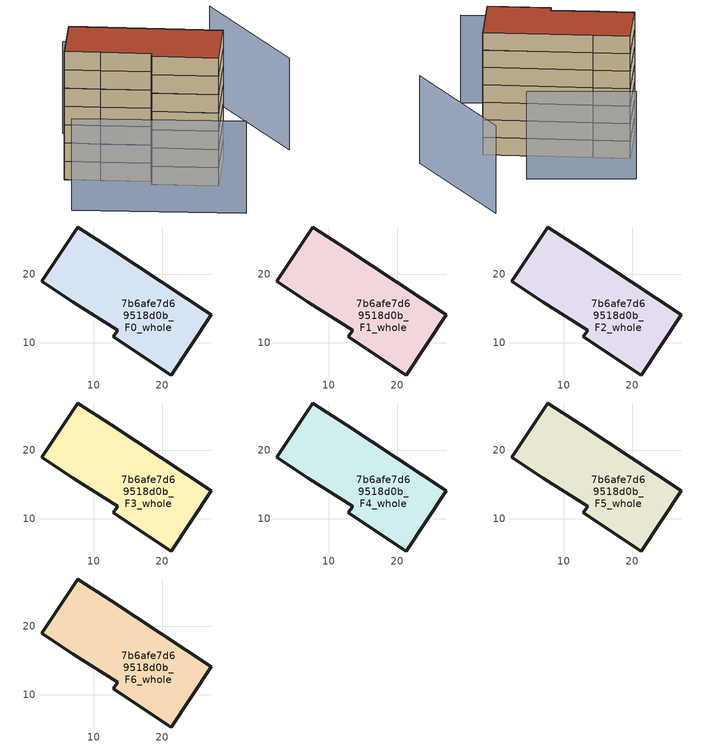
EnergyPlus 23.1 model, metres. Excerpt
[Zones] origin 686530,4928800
7b6afe7d69518d0b_F0_whole
 floor ground (EU_floor_Construction): 21.34,5.33 27.15,14.12 12.57,23.72 7.69,26.91 2.43,19.01 7.01,15.96 13.47,11.82 12.88,10.91 z0
 wall outside (EU_wall_Construction): 7.69,26.91 12.57,23.72 27.15,14.12 21.34,5.33 12.88,10.91 13.47,11.82 7.01,15.96 2.43,19.01 7.69,26.91 z0:3
7b6afe7d69518d0b_F1_whole
 floor to 7b6afe7d69518d0b_F0_whole (EU_floor_Construction): 21.34,5.33 27.15,14.12 12.57,23.72 7.69,26.91 2.42,19.01 7,15.96 13.47,11.82 12.88,10.91 z3
 wall outside (EU_wall_Construction): 7.69,26.91 12.57,23.72 27.15,14.12 21.34,5.33 12.88,10.91 13.47,11.82 7.01,15.96 2.43,19.01 7.69,26.91 z3:6
7b6afe7d69518d0b_F2_whole
 floor to 7b6afe7d69518d0b_F1_whole (EU_floor_Construction): 21.34,5.33 27.15,14.12 12.57,23.72 7.69,26.91 2.42,19.01 7,15.96 13.47,11.82 12.88,10.91 z6
 wall outside (EU_wall_Construction): 7.69,26.91 12.57,23.72 27.15,14.12 21.34,5.33 12.88,10.91 13.47,11.82 7.01,15.96 2.43,19.01 7.69,26.91 z6:9
7b6afe7d69518d0b_F3_whole
 floor to 7b6afe7d69518d0b_F2_whole (EU_floor_Construction): 21.34,5.33 27.15,14.12 12.57,23.72 7.69,26.91 2.42,19.01 7,15.96 13.47,11.82 12.88,10.91 z9
 wall outside (EU_wall_Construction): 7.69,26.91 12.57,23.72 27.15,14.12 21.34,5.33 12.88,10.91 13.47,11.82 7.01,15.96 2.43,19.01 7.69,26.91 z9:12
7b6afe7d69518d0b_F4_whole
 floor to 7b6afe7d69518d0b_F3_whole (EU_floor_Construction): 21.34,5.33 27.15,14.12 12.57,23.72 7.69,26.91 2.42,19.01 7,15.96 13.47,11.82 12.88,10.91 z12
 wall outside (EU_wall_Construction): 7.69,26.91 12.57,23.72 27.15,14.12 21.34,5.33 12.88,10.91 13.47,11.82 7.01,15.96 2.43,19.01 7.69,26.91 z12:15
7b6afe7d69518d0b_F5_whole
 floor to 7b6afe7d69518d0b_F4_whole (EU_floor_Construction): 21.34,5.33 27.15,14.12 12.57,23.72 7.69,26.91 2.42,19.01 7,15.96 13.47,11.82 12.88,10.91 z15
 wall outside (EU_wall_Construction): 7.69,26.91 12.57,23.72 27.15,14.12 21.34,5.33 12.88,10.91 13.47,11.82 7.01,15.96 2.43,19.01 7.69,26.91 z15:18
7b6afe7d69518d0b_F6_whole
 floor to 7b6afe7d69518d0b_F5_whole (EU_floor_Construction): 21.34,5.33 27.15,14.12 12.57,23.72 7.69,26.91 2.42,19.01 7,15.96 13.47,11.82 12.88,10.91 z18
 wall outside (EU_wall_Construction): 7.69,26.91 12.57,23.72 27.15,14.12 21.34,5.33 12.88,10.91 13.47,11.82 7.01,15.96 2.43,19.01 7.69,26.91 z18:21
 roof outside (EU_roof_Construction): 27.15,14.12 21.34,5.33 12.88,10.91 13.47,11.82 7.01,15.96 2.43,19.01 7.69,26.91 12.57,23.72 z21
shading: -2.34,8.46 19.95,-5.51 / 37.38,12.01 36.78,35.12 / 25.87,25.89 10.82,34.3 z0:15
[Building]
EU S2 Campaign: North Axis=0; Terrain=City; Solar Distribution=FullExterior
[Site:Location]
Bologna: Latitude=44.5; Longitude=11.25; Time Zone=1; Elevation=37
[SizingPeriod:WeatherFileDays]
AnnualSizingPeriod: Begin Month=1; Begin Day of Month=1; End Month=12; End Day of Month=31; Day of Week for Start Day=Monday; Use Weather File Daylight Saving Period=No; Use Weather File Rain and Snow Indicators=No
[MATERIAL]
EU_InternalMass_Material: Roughness=MediumRough; Thickness=0.1; Conductivity=1; Density=1800; Specific Heat=900; Thermal Absorptance=0.9; Solar Absorptance=0.7; Visible Absorptance=0.7
[MATERIAL:NOMASS] Roughness=MediumRough; Thermal Absorptance=0.9; Solar Absorptance=0.7; Visible Absorptance=0.7
Name | Thermal Resistance
EU_wall_NoMass | 0.905828
EU_roof_NoMass | 0.37593
EU_floor_NoMass | 0.67114
[CONSTRUCTION]
EU_wall_Construction: EU_wall_NoMass
EU_roof_Construction: EU_roof_NoMass
EU_floor_Construction: EU_floor_NoMass
EU_InternalMass_Construction: EU_InternalMass_Material
[ZONE] Type=1; Multiplier=1; Ceiling Height=autocalculate; Volume=695.969; Floor Area=autocalculate; Part of Total Floor Area=Yes
7b6afe7d69518d0b_F0_whole; 7b6afe7d69518d0b_F1_whole; 7b6afe7d69518d0b_F2_whole; 7b6afe7d69518d0b_F3_whole; 7b6afe7d69518d0b_F4_whole; 7b6afe7d69518d0b_F5_whole; 7b6afe7d69518d0b_F6_whole
[INTERNALMASS] Construction=EU_InternalMass_Construction; Surface Area=231.989
Name | Zone or ZoneList
7b6afe7d69518d0b_F0_whole_EU_InternalMass | 7b6afe7d69518d0b_F0_whole
7b6afe7d69518d0b_F1_whole_EU_InternalMass | 7b6afe7d69518d0b_F1_whole
7b6afe7d69518d0b_F2_whole_EU_InternalMass | 7b6afe7d69518d0b_F2_whole
7b6afe7d69518d0b_F3_whole_EU_InternalMass | 7b6afe7d69518d0b_F3_whole
7b6afe7d69518d0b_F4_whole_EU_InternalMass | 7b6afe7d69518d0b_F4_whole
7b6afe7d69518d0b_F5_whole_EU_InternalMass | 7b6afe7d69518d0b_F5_whole
7b6afe7d69518d0b_F6_whole_EU_InternalMass | 7b6afe7d69518d0b_F6_whole
[OTHEREQUIPMENT] Fuel Type=Electricity; Design Level Calculation Method=Watts/Area; Power per Zone Floor Area=1; Fraction Latent=0; Fraction Radiant=0; Fraction Lost=0; Carbon Dioxide Generation Rate=0; EndUse Subcategory=EU_Step8_InternalGains
Name | Zone or ZoneList or Space or SpaceList | Schedule
EU_Step8_InternalGain_7b6afe7d69518d0b_F0_whole_f000 | 7b6afe7d69518d0b_F0_whole | EU_Step8_GainSchedule_7b6afe7d69518d0b_F0_whole_f000
EU_Step8_InternalGain_7b6afe7d69518d0b_F1_whole_f000 | 7b6afe7d69518d0b_F1_whole | EU_Step8_GainSchedule_7b6afe7d69518d0b_F1_whole_f000
EU_Step8_InternalGain_7b6afe7d69518d0b_F2_whole_f000 | 7b6afe7d69518d0b_F2_whole | EU_Step8_GainSchedule_7b6afe7d69518d0b_F2_whole_f000
EU_Step8_InternalGain_7b6afe7d69518d0b_F3_whole_f000 | 7b6afe7d69518d0b_F3_whole | EU_Step8_GainSchedule_7b6afe7d69518d0b_F3_whole_f000
EU_Step8_InternalGain_7b6afe7d69518d0b_F4_whole_f000 | 7b6afe7d69518d0b_F4_whole | EU_Step8_GainSchedule_7b6afe7d69518d0b_F4_whole_f000
EU_Step8_InternalGain_7b6afe7d69518d0b_F5_whole_f000 | 7b6afe7d69518d0b_F5_whole | EU_Step8_GainSchedule_7b6afe7d69518d0b_F5_whole_f000
EU_Step8_InternalGain_7b6afe7d69518d0b_F6_whole_f000 | 7b6afe7d69518d0b_F6_whole | EU_Step8_GainSchedule_7b6afe7d69518d0b_F6_whole_f000
[ZONEVENTILATION:DESIGNFLOWRATE] Schedule=EU_AlwaysOn; Design Flow Rate Calculation Method=AirChanges/Hour; Air Changes per Hour=0.73129; Ventilation Type=Natural; Fan Pressure Rise=0; Fan Total Efficiency=1; Constant Term Coefficient=1; Temperature Term Coefficient=0; Velocity Term Coefficient=0; Velocity Squared Term Coefficient=0; Minimum Indoor Temperature=-100; Maximum Indoor Temperature=100; Delta Temperature=-100; Minimum Outdoor Temperature=-100; Maximum Outdoor Temperature=100; Maximum Wind Speed=40
Name | Zone or ZoneList or Space or SpaceList
EU_ConstantAir_7b6afe7d69518d0b_F0_whole | 7b6afe7d69518d0b_F0_whole
EU_ConstantAir_7b6afe7d69518d0b_F1_whole | 7b6afe7d69518d0b_F1_whole
EU_ConstantAir_7b6afe7d69518d0b_F2_whole | 7b6afe7d69518d0b_F2_whole
EU_ConstantAir_7b6afe7d69518d0b_F3_whole | 7b6afe7d69518d0b_F3_whole
EU_ConstantAir_7b6afe7d69518d0b_F4_whole | 7b6afe7d69518d0b_F4_whole
EU_ConstantAir_7b6afe7d69518d0b_F5_whole | 7b6afe7d69518d0b_F5_whole
EU_ConstantAir_7b6afe7d69518d0b_F6_whole | 7b6afe7d69518d0b_F6_whole
[HVACTEMPLATE:THERMOSTAT] Constant Heating Setpoint=20; Constant Cooling Setpoint=50
EU_HeatOnly_7b6afe7d69518d0b_F0_whole; EU_HeatOnly_7b6afe7d69518d0b_F1_whole; EU_HeatOnly_7b6afe7d69518d0b_F2_whole; EU_HeatOnly_7b6afe7d69518d0b_F3_whole; EU_HeatOnly_7b6afe7d69518d0b_F4_whole; EU_HeatOnly_7b6afe7d69518d0b_F5_whole; EU_HeatOnly_7b6afe7d69518d0b_F6_whole
[HVACTEMPLATE:ZONE:IDEALLOADSAIRSYSTEM] System Availability Schedule=EU_AlwaysOn; Maximum Heating Supply Air Temperature=50; Minimum Cooling Supply Air Temperature=13; Maximum Heating Supply Air Humidity Ratio=0.0156; Minimum Cooling Supply Air Humidity Ratio=0.0077; Heating Limit=NoLimit; Cooling Limit=NoLimit; Heating Availability Schedule=EU_AlwaysOn; Cooling Availability Schedule=EU_CoolingOff; Dehumidification Control Type=ConstantSensibleHeatRatio; Cooling Sensible Heat Ratio=0.7; Dehumidification Setpoint=60; Humidification Control Type=None; Humidification Setpoint=30; Outdoor Air Method=None; Outdoor Air Flow Rate per Person=0.00944; Outdoor Air Flow Rate per Zone Floor Area=0; Outdoor Air Flow Rate per Zone=0; Demand Controlled Ventilation Type=None; Outdoor Air Economizer Type=NoEconomizer; Heat Recovery Type=None; Sensible Heat Recovery Effectiveness=0.7; Latent Heat Recovery Effectiveness=0.65
Name | Template Thermostat
7b6afe7d69518d0b_F0_whole | EU_HeatOnly_7b6afe7d69518d0b_F0_whole
7b6afe7d69518d0b_F1_whole | EU_HeatOnly_7b6afe7d69518d0b_F1_whole
7b6afe7d69518d0b_F2_whole | EU_HeatOnly_7b6afe7d69518d0b_F2_whole
7b6afe7d69518d0b_F3_whole | EU_HeatOnly_7b6afe7d69518d0b_F3_whole
7b6afe7d69518d0b_F4_whole | EU_HeatOnly_7b6afe7d69518d0b_F4_whole
7b6afe7d69518d0b_F5_whole | EU_HeatOnly_7b6afe7d69518d0b_F5_whole
7b6afe7d69518d0b_F6_whole | EU_HeatOnly_7b6afe7d69518d0b_F6_whole
[SIZING:ZONE] Zone Cooling Design Supply Air Temperature Input Method=SupplyAirTemperature; Zone Cooling Design Supply Air Temperature=13; Zone Heating Design Supply Air Temperature Input Method=SupplyAirTemperature; Zone Heating Design Supply Air Temperature=50; Zone Cooling Design Supply Air Humidity Ratio=0.008; Zone Heating Design Supply Air Humidity Ratio=0.008; Cooling Design Air Flow Method=DesignDay; Cooling Design Air Flow Rate=0; Cooling Minimum Air Flow per Zone Floor Area=0.000762; Cooling Minimum Air Flow=0; Cooling Minimum Air Flow Fraction=0.2; Heating Design Air Flow Method=DesignDay; Heating Design Air Flow Rate=0; Heating Maximum Air Flow per Zone Floor Area=0.002032; Heating Maximum Air Flow=0.141576; Heating Maximum Air Flow Fraction=0.3; Account for Dedicated Outdoor Air System=No; Dedicated Outdoor Air System Control Strategy=NeutralSupplyAir; Dedicated Outdoor Air Low Setpoint Temperature for Design=autosize; Dedicated Outdoor Air High Setpoint Temperature for Design=autosize; Zone Load Sizing Method=Sensible Load Only No Latent Load; Zone Latent Cooling Design Supply Air Humidity Ratio Input Method=HumidityRatioDifference; Zone Cooling Design Supply Air Humidity Ratio Difference=0.005; Zone Latent Heating Design Supply Air Humidity Ratio Input Method=HumidityRatioDifference; Zone Humidification Design Supply Air Humidity Ratio Difference=0.005
7b6afe7d69518d0b_F0_whole; 7b6afe7d69518d0b_F1_whole; 7b6afe7d69518d0b_F2_whole; 7b6afe7d69518d0b_F3_whole; 7b6afe7d69518d0b_F4_whole; 7b6afe7d69518d0b_F5_whole; 7b6afe7d69518d0b_F6_whole
[SCHEDULE:CONSTANT]
Name | Hourly Value
EU_AlwaysOn | 1
EU_CoolingOff | 0
[SCHEDULE:FILE] Column Number=1; Rows to Skip at Top=0; Number of Hours of Data=8760; Column Separator=Comma; Interpolate to Timestep=No; Minutes per Item=60; Adjust Schedule for Daylight Savings=Yes
Name | File
EU_Step8_GainSchedule_7b6afe7d69518d0b_F0_whole_f000 | ../../schedules/7b6afe7d69518d0b/7b6afe7d69518d0b_F0_whole_f000_gain.csv
EU_Step8_GainSchedule_7b6afe7d69518d0b_F1_whole_f000 | ../../schedules/7b6afe7d69518d0b/7b6afe7d69518d0b_F1_whole_f000_gain.csv
EU_Step8_GainSchedule_7b6afe7d69518d0b_F2_whole_f000 | ../../schedules/7b6afe7d69518d0b/7b6afe7d69518d0b_F2_whole_f000_gain.csv
EU_Step8_GainSchedule_7b6afe7d69518d0b_F3_whole_f000 | ../../schedules/7b6afe7d69518d0b/7b6afe7d69518d0b_F3_whole_f000_gain.csv
EU_Step8_GainSchedule_7b6afe7d69518d0b_F4_whole_f000 | ../../schedules/7b6afe7d69518d0b/7b6afe7d69518d0b_F4_whole_f000_gain.csv
EU_Step8_GainSchedule_7b6afe7d69518d0b_F5_whole_f000 | ../../schedules/7b6afe7d69518d0b/7b6afe7d69518d0b_F5_whole_f000_gain.csv
EU_Step8_GainSchedule_7b6afe7d69518d0b_F6_whole_f000 | ../../schedules/7b6afe7d69518d0b/7b6afe7d69518d0b_F6_whole_f000_gain.csv
